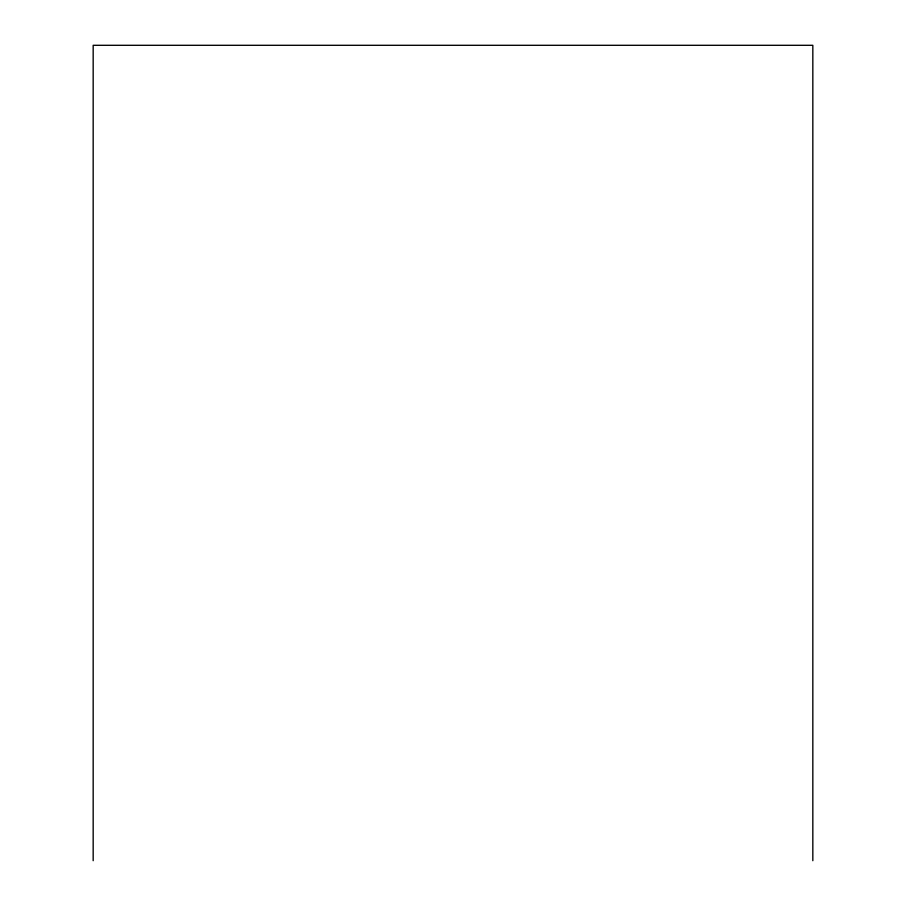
<?xml version="1.0" encoding="UTF-8"?>
<svg xmlns="http://www.w3.org/2000/svg" width="906" height="906" viewBox="0 0 906 906"><rect width="100%" height="100%" fill="white"/><g stroke="black" fill="none" stroke-linecap="round" stroke-linejoin="round"><path stroke-width="1.36" d="M812.829 860.7L812.829 45.3L93.171 45.3L93.171 860.7"/></g></svg>
